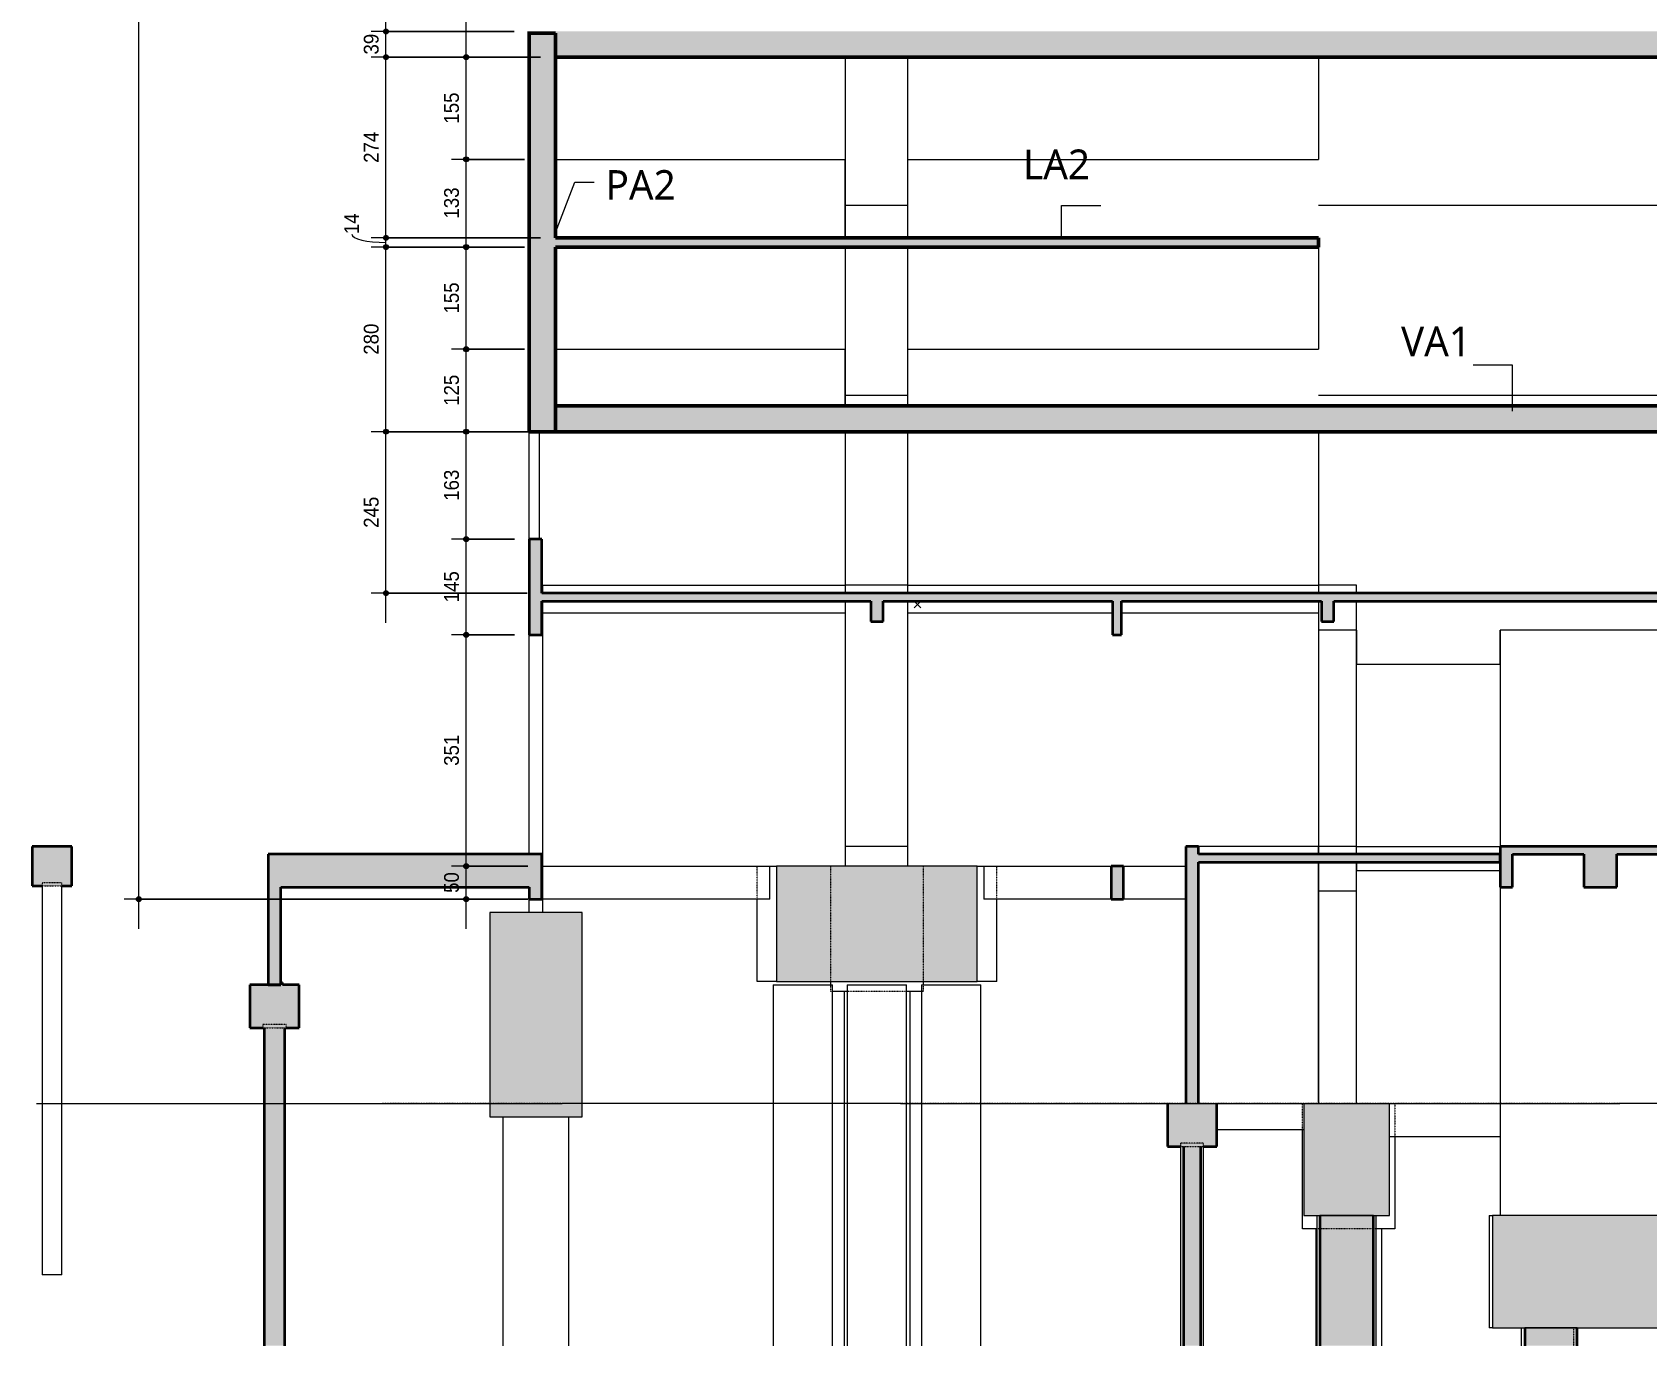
# Model space of a CAD drawing. Header units: centimetres. Extents: x -2102 to 22188, y -1637 to 88376.
# Drawn here: x -2102 to 347, y 78753 to 80745 of the extents above; entities that cross this region are included whole.
import ezdxf

# ---------------------------------------------------------------- set-up
doc = ezdxf.new("R2010")
doc.units = ezdxf.units.CM
doc.linetypes.add('Aligning Line', pattern=[0.635, 0.3175, -0.3175])
doc.linetypes.add('Traço', pattern=[0.635, 0.3175, -0.3175])
for name, color, linetype, lineweight in [('976-EST-PR-0001-LOC-R00_0_A-DET', 7, 'Continuous', 9), ('976-EST-PR-0001-LOC-R00_0_A-FLO', 7, 'Continuous', 9), ('976-EST-PR-0001-LOC-R00_0_S-BEA', 7, 'Continuous', 9), ('976-EST-PR-0001-LOC-R00_0_S-COL', 7, 'Continuous', 9), ('A-ANNO-DIMS', 7, 'Continuous', 9), ('A-ANNO-DIMS-150', 7, 'Continuous', 9), ('A-FLOR', 7, 'Continuous', 18), ('A-FLOR-IDEN', 7, 'Continuous', 9), ('A-GENM', 7, 'Continuous', 18), ('S-BEAM', 7, 'Continuous', 18), ('S-BEAM-IDEN', 7, 'Continuous', 9), ('S-COLS', 7, 'Continuous', 18), ('S-COLS-IDEN', 7, 'Continuous', 9), ('S-FNDN', 7, 'Continuous', 18), ('S-FNDN-HDLN', 7, 'Traço', 9)]:
    doc.layers.add(name, color=color, linetype=linetype, lineweight=lineweight)
for name, color, linetype, lineweight, true_color in [('A-DETL', 7, 'Continuous', 9, 0x00a600), ('APF-TUBULÃO', 3, 'Continuous', 9, 0x00ff00), ('FUNDACAO1_DXF', 7, 'Continuous', 9, 0x767676)]:
    doc.layers.add(name, color=color, linetype=linetype, lineweight=lineweight, true_color=true_color)
doc.styles.add('Arial', font='arial.ttf', dxfattribs={"width": 0.9, "height": 22.5})
doc.styles.add('Gadugi', font='gadugi.ttf', dxfattribs={"height": 45})
doc.dimstyles.new('PED_1_5mm_ESQ', dxfattribs={"dimscale": 30.48, "dimtxt": 22.955836, "dimasz": 0.984252, "dimexe": 0.738189, "dimexo": 0.738189, "dimgap": 0.147638, "dimtad": 1, "dimdec": 1, "dimrnd": 0.5, "dimdsep": 46, "dimtxsty": 'Arial', "dimblk1": 'DOTSMALL', "dimblk2": 'DOTSMALL', "dimsah": 1, "dimcen": 0.09, "dimdle": 1.476378, "dimazin": 0, "dimtfac": 1, "dimtdec": 4, "dimtix": 1, "dimtmove": 0, "dimatfit": 3, "dimfxl": 1, "dimtvp": 1, "dimtolj": 1, "dimtzin": 0, "dimarcsym": 2})
doc.dimstyles.new('PED_1_5mm_ESQ_1', dxfattribs={"dimscale": 30.48, "dimtxt": 22.955836, "dimasz": 0.984252, "dimexe": 0.738189, "dimexo": 0.738189, "dimgap": 0.147638, "dimtad": 1, "dimdec": 1, "dimrnd": 0.5, "dimdsep": 46, "dimtxsty": 'Arial', "dimblk1": 'DOTSMALL', "dimblk2": 'DOTSMALL', "dimsah": 1, "dimcen": 0.09, "dimdle": 1.476378, "dimazin": 0, "dimtfac": 1, "dimtdec": 4, "dimtix": 1, "dimtmove": 1, "dimatfit": 3, "dimfxl": 1, "dimtvp": 1, "dimtolj": 1, "dimtzin": 0, "dimarcsym": 2})

# ---------------------------------------------------------------- blocks, each defined once
blk = doc.blocks.new('FUNDACAO1_DXF_90X120-3051402-CT K 001 - CORTE A1-A1')
at = {"layer": 'APF-TUBULÃO'}
blk.add_line((-127.6, 79120), (-124.4, 79120), dxfattribs=at)
blk = doc.blocks.new('FUNDACAO1_DXF_90X120-3051403-CT K 001 - CORTE A1-A1')
at = {"layer": 'APF-TUBULÃO'}
blk.add_line((-735.2, 79120), (-732, 79120), dxfattribs=at)
blk = doc.blocks.new('FUNDACAO1_DXF-3051214-CT K 001 - CORTE A1-A1')
at = {"layer": '976-EST-PR-0001-LOC-R00_0_A-DET', "color": 5, "true_color": 0x0000ff, "flags": 128}
blk.add_lwpolyline([(-2095.6, 79120), (-2087.4, 79120), (-1568.2, 79120), (-1348.2, 79120)], dxfattribs=at)
at = {"layer": '976-EST-PR-0001-LOC-R00_0_A-FLO', "color": 251, "true_color": 0x656565}
for p, q in [((-785.2, 79120), (-1298.1, 79120)), ((-732, 79120), (-352.2, 79120)), ((450.5, 79120), (306.3, 79120))]:
    blk.add_line(p, q, dxfattribs=at)
at = {"layer": '976-EST-PR-0001-LOC-R00_0_S-BEA', "color": 251, "true_color": 0x656565}
blk.add_line((-124.4, 79120), (256.3, 79120), dxfattribs=at)
at = {"layer": '976-EST-PR-0001-LOC-R00_0_S-BEA', "color": 251, "true_color": 0x656565, "flags": 128}
blk.add_lwpolyline([(-333.3, 79120), (-333.2, 79120), (-177.6, 79120)], dxfattribs=at)
at = {"layer": '976-EST-PR-0001-LOC-R00_0_S-COL', "color": 4, "true_color": 0x00ffff}
for p, q in [((-785.2, 79120), (-735.2, 79120)), ((-352.2, 79120), (-333.3, 79120)), ((-177.6, 79120), (-127.6, 79120)), ((256.3, 79120), (306.3, 79120))]:
    blk.add_line(p, q, dxfattribs=at)
at = {"layer": '976-EST-PR-0001-LOC-R00_0_S-COL', "color": 4, "true_color": 0x00ffff, "flags": 128}
for points in [[(-1348.2, 79120), (-1348.1, 79120), (-1339.1, 79120)], [(-1307.2, 79120), (-1298.1, 79120), (-1298.2, 79120)]]:
    blk.add_lwpolyline(points, dxfattribs=at)
at = {"layer": 'APF-TUBULÃO'}
blk.add_line((-1339.1, 79120), (-1307.2, 79120), dxfattribs=at)
for name in ['FUNDACAO1_DXF_90X120-3051403-CT K 001 - CORTE A1-A1', 'FUNDACAO1_DXF_90X120-3051402-CT K 001 - CORTE A1-A1']:
    blk.add_blockref(name, (0, 0))
blk = doc.blocks.new('PED_BLRET-1EST_R01_2019 - 75x75x65-V1-CT K 001 - CORTE A1-A1')
at = {"layer": 'S-FNDN-HDLN'}
for p, q in [((-325.3, 79060), (-360.3, 79060)), ((-360.3, 79060), (-360.3, 79055)), ((-360.3, 79055), (-325.3, 79055)), ((-325.3, 79055), (-325.3, 79060))]:
    blk.add_line(p, q, dxfattribs=at)
blk = doc.blocks.new('PED_BLRET-1EST_R01_2019_muro_ - 60x60x60-3561947-CT K 001 - CORTE A1-A1')
at = {"layer": 'S-FNDN-HDLN'}
for p, q in [((-2057.1, 79455), (-2087.1, 79455)), ((-2087.1, 79455), (-2087.1, 79450)), ((-2087.1, 79450), (-2057.1, 79450)), ((-2057.1, 79450), (-2057.1, 79455))]:
    blk.add_line(p, q, dxfattribs=at)
blk = doc.blocks.new('PED_FURO_RETANGULAR_R04_2020 - 10x10x22 2-3600673-CT K 001 - CORTE A1-A1')
at = {"layer": 'A-GENM'}
for p, q in [((-764.2, 79872), (-754.2, 79882)), ((-754.2, 79872), (-764.2, 79882))]:
    blk.add_line(p, q, dxfattribs=at)
blk = doc.blocks.new('DIMBLOCK1-CT K 001 - CORTE A1-A1')
at = {"layer": 'A-ANNO-DIMS-150'}
h = blk.add_hatch(color=256, dxfattribs=at)
edge = h.paths.add_edge_path(flags=0)
edge.add_arc((-1940.4, 87709), 3.75, 0, 360)
h = blk.add_hatch(color=256, dxfattribs=at)
edge = h.paths.add_edge_path(flags=0)
edge.add_arc((-1940.4, 79430), 3.75, 0, 360)
for p, q in [((-1370.7, 87709), (-1962.9, 87709)), ((-1940.4, 79385), (-1940.4, 87709)), ((-1940.4, 87709), (-1370.7, 87709)), ((-1350.6, 79430), (-1962.9, 79430)), ((-1940.4, 79430), (-1350.6, 79430))]:
    blk.add_line(p, q, dxfattribs=at)
for centre in [(-1940.4, 87709), (-1940.4, 79430)]:
    blk.add_circle(centre, 3.75, dxfattribs=at)
at = {"layer": 'A-ANNO-DIMS-150', "color": 0, "insert": (-1974.1, 83538.4), "char_height": 22.5, "width": 74.589, "attachment_point": 1, "rotation": 90, "line_spacing_factor": 0.941778, "style": 'Arial'}
blk.add_mtext('8279', dxfattribs=at)
blk = doc.blocks.new('_DotSmall')
at = {"color": 0, "linetype": 'ByBlock', "const_width": 0.5}
blk.add_lwpolyline([(-0.0625, 0, 1), (0.0625, 0, 1)], format="xyb", close=True, dxfattribs=at)
blk = doc.blocks.new('DIMBLOCK3-CT K 001 - CORTE A1-A1')
at = {"layer": 'A-ANNO-DIMS-150'}
h = blk.add_hatch(color=256, dxfattribs=at)
edge = h.paths.add_edge_path(flags=0)
edge.add_arc((-1443.8, 79480), 3.75, 0, 360)
h = blk.add_hatch(color=256, dxfattribs=at)
edge = h.paths.add_edge_path(flags=0)
edge.add_arc((-1443.8, 79430), 3.75, 0, 360)
for p, q in [((-1350.6, 79480), (-1466.3, 79480)), ((-1443.8, 79385), (-1443.8, 79480)), ((-1443.8, 79480), (-1350.6, 79480)), ((-1350.6, 79430), (-1466.3, 79430)), ((-1443.8, 79430), (-1350.6, 79430))]:
    blk.add_line(p, q, dxfattribs=at)
for centre in [(-1443.8, 79480), (-1443.8, 79430)]:
    blk.add_circle(centre, 3.75, dxfattribs=at)
at = {"layer": 'A-ANNO-DIMS-150', "color": 0, "insert": (-1477.5, 79439.5), "char_height": 22.5, "width": 37.294, "attachment_point": 1, "rotation": 90, "line_spacing_factor": 0.941778, "style": 'Arial'}
blk.add_mtext('50', dxfattribs=at)
blk = doc.blocks.new('DIMBLOCK4-CT K 001 - CORTE A1-A1')
at = {"layer": 'A-ANNO-DIMS-150'}
h = blk.add_hatch(color=256, dxfattribs=at)
edge = h.paths.add_edge_path(flags=0)
edge.add_arc((-1443.8, 79831), 3.75, 0, 360)
h = blk.add_hatch(color=256, dxfattribs=at)
edge = h.paths.add_edge_path(flags=0)
edge.add_arc((-1443.8, 79480), 3.75, 0, 360)
for p, q in [((-1370.6, 79831), (-1466.3, 79831)), ((-1443.8, 79480), (-1443.8, 79831)), ((-1443.8, 79831), (-1370.6, 79831)), ((-1350.6, 79480), (-1466.3, 79480)), ((-1443.8, 79480), (-1350.6, 79480))]:
    blk.add_line(p, q, dxfattribs=at)
for centre in [(-1443.8, 79831), (-1443.8, 79480)]:
    blk.add_circle(centre, 3.75, dxfattribs=at)
at = {"layer": 'A-ANNO-DIMS-150', "color": 0, "insert": (-1477.5, 79632.2), "char_height": 22.5, "width": 55.942, "attachment_point": 1, "rotation": 90, "line_spacing_factor": 0.941778, "style": 'Arial'}
blk.add_mtext('351', dxfattribs=at)
blk = doc.blocks.new('DIMBLOCK5-CT K 001 - CORTE A1-A1')
at = {"layer": 'A-ANNO-DIMS-150'}
h = blk.add_hatch(color=256, dxfattribs=at)
edge = h.paths.add_edge_path(flags=0)
edge.add_arc((-1443.8, 79976), 3.75, 0, 360)
h = blk.add_hatch(color=256, dxfattribs=at)
edge = h.paths.add_edge_path(flags=0)
edge.add_arc((-1443.8, 79831), 3.75, 0, 360)
for p, q in [((-1370.6, 79976), (-1466.3, 79976)), ((-1443.8, 79831), (-1443.8, 79976)), ((-1443.8, 79976), (-1370.6, 79976)), ((-1370.6, 79831), (-1466.3, 79831)), ((-1443.8, 79831), (-1370.6, 79831))]:
    blk.add_line(p, q, dxfattribs=at)
for centre in [(-1443.8, 79976), (-1443.8, 79831)]:
    blk.add_circle(centre, 3.75, dxfattribs=at)
at = {"layer": 'A-ANNO-DIMS-150', "color": 0, "insert": (-1477.5, 79880.2), "char_height": 22.5, "width": 55.942, "attachment_point": 1, "rotation": 90, "line_spacing_factor": 0.941778, "style": 'Arial'}
blk.add_mtext('145', dxfattribs=at)
blk = doc.blocks.new('DIMBLOCK6-CT K 001 - CORTE A1-A1')
at = {"layer": 'A-ANNO-DIMS-150'}
h = blk.add_hatch(color=256, dxfattribs=at)
edge = h.paths.add_edge_path(flags=0)
edge.add_arc((-1443.8, 80139), 3.75, 0, 360)
h = blk.add_hatch(color=256, dxfattribs=at)
edge = h.paths.add_edge_path(flags=0)
edge.add_arc((-1443.8, 79976), 3.75, 0, 360)
for p, q in [((-1370.7, 80139), (-1466.3, 80139)), ((-1443.8, 79976), (-1443.8, 80139)), ((-1443.8, 80139), (-1370.7, 80139)), ((-1370.6, 79976), (-1466.3, 79976)), ((-1443.8, 79976), (-1370.6, 79976))]:
    blk.add_line(p, q, dxfattribs=at)
for centre in [(-1443.8, 80139), (-1443.8, 79976)]:
    blk.add_circle(centre, 3.75, dxfattribs=at)
at = {"layer": 'A-ANNO-DIMS-150', "color": 0, "insert": (-1477.5, 80034.2), "char_height": 22.5, "width": 55.942, "attachment_point": 1, "rotation": 90, "line_spacing_factor": 0.941778, "style": 'Arial'}
blk.add_mtext('163', dxfattribs=at)
blk = doc.blocks.new('DIMBLOCK7-CT K 001 - CORTE A1-A1')
at = {"layer": 'A-ANNO-DIMS-150'}
h = blk.add_hatch(color=256, dxfattribs=at)
edge = h.paths.add_edge_path(flags=0)
edge.add_arc((-1443.8, 80264), 3.75, 0, 360)
h = blk.add_hatch(color=256, dxfattribs=at)
edge = h.paths.add_edge_path(flags=0)
edge.add_arc((-1443.8, 80139), 3.75, 0, 360)
for p, q in [((-1355.6, 80264), (-1466.3, 80264)), ((-1443.8, 80139), (-1443.8, 80264)), ((-1443.8, 80264), (-1355.6, 80264)), ((-1370.7, 80139), (-1466.3, 80139)), ((-1443.8, 80139), (-1370.7, 80139))]:
    blk.add_line(p, q, dxfattribs=at)
for centre in [(-1443.8, 80264), (-1443.8, 80139)]:
    blk.add_circle(centre, 3.75, dxfattribs=at)
at = {"layer": 'A-ANNO-DIMS-150', "color": 0, "insert": (-1477.5, 80178.2), "char_height": 22.5, "width": 55.942, "attachment_point": 1, "rotation": 90, "line_spacing_factor": 0.941778, "style": 'Arial'}
blk.add_mtext('125', dxfattribs=at)
blk = doc.blocks.new('DIMBLOCK8-CT K 001 - CORTE A1-A1')
at = {"layer": 'A-ANNO-DIMS-150'}
h = blk.add_hatch(color=256, dxfattribs=at)
edge = h.paths.add_edge_path(flags=0)
edge.add_arc((-1443.8, 80419), 3.75, 0, 360)
h = blk.add_hatch(color=256, dxfattribs=at)
edge = h.paths.add_edge_path(flags=0)
edge.add_arc((-1443.8, 80264), 3.75, 0, 360)
for p, q in [((-1355.6, 80419), (-1466.3, 80419)), ((-1443.8, 80264), (-1443.8, 80419)), ((-1443.8, 80419), (-1355.6, 80419)), ((-1355.6, 80264), (-1466.3, 80264)), ((-1443.8, 80264), (-1355.6, 80264))]:
    blk.add_line(p, q, dxfattribs=at)
for centre in [(-1443.8, 80419), (-1443.8, 80264)]:
    blk.add_circle(centre, 3.75, dxfattribs=at)
at = {"layer": 'A-ANNO-DIMS-150', "color": 0, "insert": (-1477.5, 80318.2), "char_height": 22.5, "width": 55.942, "attachment_point": 1, "rotation": 90, "line_spacing_factor": 0.941778, "style": 'Arial'}
blk.add_mtext('155', dxfattribs=at)
blk = doc.blocks.new('DIMBLOCK9-CT K 001 - CORTE A1-A1')
at = {"layer": 'A-ANNO-DIMS-150'}
h = blk.add_hatch(color=256, dxfattribs=at)
edge = h.paths.add_edge_path(flags=0)
edge.add_arc((-1443.8, 80552), 3.75, 0, 360)
h = blk.add_hatch(color=256, dxfattribs=at)
edge = h.paths.add_edge_path(flags=0)
edge.add_arc((-1443.8, 80419), 3.75, 0, 360)
for p, q in [((-1355.6, 80552), (-1466.3, 80552)), ((-1443.8, 80419), (-1443.8, 80552)), ((-1443.8, 80552), (-1355.6, 80552)), ((-1355.6, 80419), (-1466.3, 80419)), ((-1443.8, 80419), (-1355.6, 80419))]:
    blk.add_line(p, q, dxfattribs=at)
for centre in [(-1443.8, 80552), (-1443.8, 80419)]:
    blk.add_circle(centre, 3.75, dxfattribs=at)
at = {"layer": 'A-ANNO-DIMS-150', "color": 0, "insert": (-1477.5, 80462.2), "char_height": 22.5, "width": 55.942, "attachment_point": 1, "rotation": 90, "line_spacing_factor": 0.941778, "style": 'Arial'}
blk.add_mtext('133', dxfattribs=at)
blk = doc.blocks.new('DIMBLOCK10-CT K 001 - CORTE A1-A1')
at = {"layer": 'A-ANNO-DIMS-150'}
h = blk.add_hatch(color=256, dxfattribs=at)
edge = h.paths.add_edge_path(flags=0)
edge.add_arc((-1443.8, 80707), 3.75, 0, 360)
h = blk.add_hatch(color=256, dxfattribs=at)
edge = h.paths.add_edge_path(flags=0)
edge.add_arc((-1443.8, 80552), 3.75, 0, 360)
for p, q in [((-1355.6, 80707), (-1466.3, 80707)), ((-1443.8, 80552), (-1443.8, 80707)), ((-1443.8, 80707), (-1355.6, 80707)), ((-1355.6, 80552), (-1466.3, 80552)), ((-1443.8, 80552), (-1355.6, 80552))]:
    blk.add_line(p, q, dxfattribs=at)
for centre in [(-1443.8, 80707), (-1443.8, 80552)]:
    blk.add_circle(centre, 3.75, dxfattribs=at)
at = {"layer": 'A-ANNO-DIMS-150', "color": 0, "insert": (-1477.5, 80606.2), "char_height": 22.5, "width": 55.942, "attachment_point": 1, "rotation": 90, "line_spacing_factor": 0.941778, "style": 'Arial'}
blk.add_mtext('155', dxfattribs=at)
blk = doc.blocks.new('DIMBLOCK11-CT K 001 - CORTE A1-A1')
at = {"layer": 'A-ANNO-DIMS-150'}
h = blk.add_hatch(color=256, dxfattribs=at)
edge = h.paths.add_edge_path(flags=0)
edge.add_arc((-1443.8, 80858), 3.75, 0, 360)
h = blk.add_hatch(color=256, dxfattribs=at)
edge = h.paths.add_edge_path(flags=0)
edge.add_arc((-1443.8, 80707), 3.75, 0, 360)
for p, q in [((-1355.6, 80858), (-1466.3, 80858)), ((-1443.8, 80707), (-1443.8, 80858)), ((-1443.8, 80858), (-1355.6, 80858)), ((-1355.6, 80707), (-1466.3, 80707)), ((-1443.8, 80707), (-1355.6, 80707))]:
    blk.add_line(p, q, dxfattribs=at)
for centre in [(-1443.8, 80858), (-1443.8, 80707)]:
    blk.add_circle(centre, 3.75, dxfattribs=at)
at = {"layer": 'A-ANNO-DIMS-150', "color": 0, "insert": (-1477.5, 80759.2), "char_height": 22.5, "width": 55.942, "attachment_point": 1, "rotation": 90, "line_spacing_factor": 0.941778, "style": 'Arial'}
blk.add_mtext('151', dxfattribs=at)
blk = doc.blocks.new('DIMBLOCK60-CT K 001 - CORTE A1-A1')
at = {"layer": 'A-ANNO-DIMS-150'}
h = blk.add_hatch(color=256, dxfattribs=at)
edge = h.paths.add_edge_path(flags=0)
edge.add_arc((-1565.6, 80139), 3.75, 0, 360)
h = blk.add_hatch(color=256, dxfattribs=at)
edge = h.paths.add_edge_path(flags=0)
edge.add_arc((-1565.6, 79894), 3.75, 0, 360)
for p, q in [((-1331.2, 80139), (-1588.1, 80139)), ((-1565.6, 79849), (-1565.6, 80139)), ((-1565.6, 80139), (-1331.2, 80139)), ((-1351.6, 79894), (-1588.1, 79894)), ((-1565.6, 79894), (-1351.6, 79894))]:
    blk.add_line(p, q, dxfattribs=at)
for centre in [(-1565.6, 80139), (-1565.6, 79894)]:
    blk.add_circle(centre, 3.75, dxfattribs=at)
at = {"layer": 'A-ANNO-DIMS-150', "color": 0, "insert": (-1599.3, 79993.2), "char_height": 22.5, "width": 55.942, "attachment_point": 1, "rotation": 90, "line_spacing_factor": 0.941778, "style": 'Arial'}
blk.add_mtext('245', dxfattribs=at)
blk = doc.blocks.new('DIMBLOCK61-CT K 001 - CORTE A1-A1')
at = {"layer": 'A-ANNO-DIMS-150'}
h = blk.add_hatch(color=256, dxfattribs=at)
edge = h.paths.add_edge_path(flags=0)
edge.add_arc((-1565.6, 80419), 3.75, 0, 360)
h = blk.add_hatch(color=256, dxfattribs=at)
edge = h.paths.add_edge_path(flags=0)
edge.add_arc((-1565.6, 80139), 3.75, 0, 360)
for p, q in [((-1355.6, 80419), (-1588.1, 80419)), ((-1565.6, 80139), (-1565.6, 80419)), ((-1565.6, 80419), (-1355.6, 80419)), ((-1331.2, 80139), (-1588.1, 80139)), ((-1565.6, 80139), (-1331.2, 80139))]:
    blk.add_line(p, q, dxfattribs=at)
for centre in [(-1565.6, 80419), (-1565.6, 80139)]:
    blk.add_circle(centre, 3.75, dxfattribs=at)
at = {"layer": 'A-ANNO-DIMS-150', "color": 0, "insert": (-1599.3, 80255.7), "char_height": 22.5, "width": 55.942, "attachment_point": 1, "rotation": 90, "line_spacing_factor": 0.941778, "style": 'Arial'}
blk.add_mtext('280', dxfattribs=at)
blk = doc.blocks.new('DIMBLOCK62-CT K 001 - CORTE A1-A1')
at = {"layer": 'A-ANNO-DIMS-150'}
h = blk.add_hatch(color=256, dxfattribs=at)
edge = h.paths.add_edge_path(flags=0)
edge.add_arc((-1565.6, 80433), 3.75, 0, 360)
h = blk.add_hatch(color=256, dxfattribs=at)
edge = h.paths.add_edge_path(flags=0)
edge.add_arc((-1565.6, 80419), 3.75, 0, 360)
for p, q in [((-1331.2, 80433), (-1588.1, 80433)), ((-1565.6, 80419), (-1565.6, 80433)), ((-1565.6, 80433), (-1331.2, 80433)), ((-1355.6, 80419), (-1588.1, 80419)), ((-1565.6, 80419), (-1355.6, 80419))]:
    blk.add_line(p, q, dxfattribs=at)
for centre in [(-1565.6, 80433), (-1565.6, 80419)]:
    blk.add_circle(centre, 3.75, dxfattribs=at)
blk.add_ellipse((-1565.6, 80438.6), major_axis=(51.9, 0), ratio=0.243567, start_param=3.141593, end_param=4.712389, dxfattribs=at)
at = {"layer": 'A-ANNO-DIMS-150', "color": 0, "insert": (-1629, 80438.6), "char_height": 22.5, "width": 37.294, "attachment_point": 1, "rotation": 90, "line_spacing_factor": 0.941778, "style": 'Arial'}
blk.add_mtext('14', dxfattribs=at)
blk = doc.blocks.new('DIMBLOCK63-CT K 001 - CORTE A1-A1')
at = {"layer": 'A-ANNO-DIMS-150'}
h = blk.add_hatch(color=256, dxfattribs=at)
edge = h.paths.add_edge_path(flags=0)
edge.add_arc((-1565.6, 80707), 3.75, 0, 360)
h = blk.add_hatch(color=256, dxfattribs=at)
edge = h.paths.add_edge_path(flags=0)
edge.add_arc((-1565.6, 80433), 3.75, 0, 360)
for p, q in [((-1331.2, 80707), (-1588.1, 80707)), ((-1565.6, 80433), (-1565.6, 80707)), ((-1565.6, 80707), (-1331.2, 80707)), ((-1331.2, 80433), (-1588.1, 80433)), ((-1565.6, 80433), (-1331.2, 80433))]:
    blk.add_line(p, q, dxfattribs=at)
for centre in [(-1565.6, 80707), (-1565.6, 80433)]:
    blk.add_circle(centre, 3.75, dxfattribs=at)
at = {"layer": 'A-ANNO-DIMS-150', "color": 0, "insert": (-1599.3, 80546.7), "char_height": 22.5, "width": 55.942, "attachment_point": 1, "rotation": 90, "line_spacing_factor": 0.941778, "style": 'Arial'}
blk.add_mtext('274', dxfattribs=at)
blk = doc.blocks.new('DIMBLOCK64-CT K 001 - CORTE A1-A1')
at = {"layer": 'A-ANNO-DIMS-150'}
h = blk.add_hatch(color=256, dxfattribs=at)
edge = h.paths.add_edge_path(flags=0)
edge.add_arc((-1565.6, 80746), 3.75, 0, 360)
h = blk.add_hatch(color=256, dxfattribs=at)
edge = h.paths.add_edge_path(flags=0)
edge.add_arc((-1565.6, 80707), 3.75, 0, 360)
for p, q in [((-1370.9, 80746), (-1588.1, 80746)), ((-1565.6, 80707), (-1565.6, 80746)), ((-1565.6, 80746), (-1370.9, 80746)), ((-1331.2, 80707), (-1588.1, 80707)), ((-1565.6, 80707), (-1331.2, 80707))]:
    blk.add_line(p, q, dxfattribs=at)
for centre in [(-1565.6, 80746), (-1565.6, 80707)]:
    blk.add_circle(centre, 3.75, dxfattribs=at)
at = {"layer": 'A-ANNO-DIMS-150', "color": 0, "insert": (-1599.3, 80711), "char_height": 22.5, "width": 37.294, "attachment_point": 1, "rotation": 90, "line_spacing_factor": 0.941778, "style": 'Arial'}
blk.add_mtext('39', dxfattribs=at)
blk = doc.blocks.new('DIMBLOCK65-CT K 001 - CORTE A1-A1')
at = {"layer": 'A-ANNO-DIMS-150'}
h = blk.add_hatch(color=256, dxfattribs=at)
edge = h.paths.add_edge_path(flags=0)
edge.add_arc((-1565.6, 81013), 3.75, 0, 360)
h = blk.add_hatch(color=256, dxfattribs=at)
edge = h.paths.add_edge_path(flags=0)
edge.add_arc((-1565.6, 80746), 3.75, 0, 360)
for p, q in [((-1370.7, 81013), (-1588.1, 81013)), ((-1565.6, 80746), (-1565.6, 81013)), ((-1565.6, 81013), (-1370.7, 81013)), ((-1370.9, 80746), (-1588.1, 80746)), ((-1565.6, 80746), (-1370.9, 80746))]:
    blk.add_line(p, q, dxfattribs=at)
for centre in [(-1565.6, 81013), (-1565.6, 80746)]:
    blk.add_circle(centre, 3.75, dxfattribs=at)
at = {"layer": 'A-ANNO-DIMS-150', "color": 0, "insert": (-1599.3, 80856.2), "char_height": 22.5, "width": 55.942, "attachment_point": 1, "rotation": 90, "line_spacing_factor": 0.941778, "style": 'Arial'}
blk.add_mtext('267', dxfattribs=at)

msp = doc.modelspace()

# ---------------------------------------------------------------- hatches: boundary and pattern name
at = {"layer": 'A-FLOR', "true_color": 0xa6a6a6}
for points in [[(-1306.87, 80419), (-150.88, 80419), (-150.88, 80433), (-1308.65, 80433), (-1308.65, 80419)], [(-1329.15, 79882), (-830.15, 79882), (-830.15, 79894), (-1329.15, 79894)], [(-811.15, 79882), (-463.65, 79882), (-463.65, 79894), (-811.15, 79894), (-811.15, 79892.15)], [(-150.88, 79882), (-146.64, 79882), (-146.64, 79894), (-449.65, 79894), (-449.65, 79882), (-150.88, 79882)], [(-127.64, 79882), (1739.87, 79882), (1739.87, 79894), (-127.64, 79894)], [(-333.27, 79486), (124.36, 79486), (124.36, 79498), (-333.27, 79498)], [(251.36, 79498), (251.36, 79510), (143.36, 79510), (143.36, 79498), (148.57, 79498)], [(301.36, 79498), (559.1, 79498), (559.1, 79510), (301.36, 79510)]]:
    msp.add_hatch(color=253, dxfattribs=at).paths.add_polyline_path(points, flags=0)
at = {"layer": 'S-BEAM', "true_color": 0xa6a6a6}
for points in [[(1126.91, 80707), (1360.86, 80707), (1360.86, 80743.5), (1399.61, 80743.5), (1399.61, 80746), (-1348.38, 80746), (-1348.38, 80707), (-1348.15, 80707), (-1348.15, 80743.5), (-1308.65, 80743.5), (-1308.65, 80707), (558.19, 80707)], [(1126.91, 80139), (1360.86, 80139), (1360.86, 80178), (-1308.65, 80178), (-1308.65, 80139), (558.19, 80139)], [(-1348.15, 79831), (-1329.15, 79831), (-1329.15, 79976), (-1348.15, 79976), (-1348.15, 79906)], [(-830.15, 79851), (-811.15, 79851), (-811.15, 79894), (-830.15, 79894), (-830.15, 79882)], [(-463.65, 79831), (-449.65, 79831), (-449.65, 79894), (-463.65, 79894), (-463.65, 79864)], [(-127.64, 79851), (-127.64, 79894), (-146.64, 79894), (-146.64, 79851)], [(-1716.66, 79448), (-1348.15, 79448), (-1348.15, 79498), (-1725.09, 79498), (-1725.09, 79448)], [(-1329.15, 79430), (-1329.15, 79498), (-1348.15, 79498), (-1348.15, 79430)], [(124.36, 79448), (143.36, 79448), (143.36, 79510), (124.36, 79510), (124.36, 79486)], [(301.36, 79448), (301.36, 79510), (251.36, 79510), (251.36, 79448)], [(-465.64, 79430), (-446.64, 79430), (-446.64, 79480), (-465.64, 79480)], [(-1722.47, 79300), (-1722.47, 79303.52), (-1725.09, 79302.68), (-1725.09, 79300)]]:
    msp.add_hatch(color=253, dxfattribs=at).paths.add_polyline_path(points, flags=0)
at = {"layer": 'S-COLS', "true_color": 0xa6a6a6}
for points in [[(-1348.15, 80139), (-1308.65, 80139), (-1308.65, 80743.5), (-1348.15, 80743.5), (-1348.15, 80264)], [(-1744.09, 79300), (-1725.09, 79300), (-1725.09, 79498), (-1744.09, 79498), (-1744.09, 79360.43)], [(-352.27, 79120), (-333.27, 79120), (-333.27, 79510), (-352.27, 79510), (-352.27, 79360.43)]]:
    msp.add_hatch(color=253, dxfattribs=at).paths.add_polyline_path(points, flags=0)
at = {"layer": 'S-FNDN', "true_color": 0xa6a6a6}
for points in [[(-2072.1, 79450), (-2042.13, 79450), (-2042.13, 79510), (-2102.13, 79510), (-2102.13, 79450)], [(-721.41, 79305), (-668.67, 79305), (-668.67, 79480), (-973.08, 79480), (-973.08, 79305), (-792.5, 79305)], [(-1268.15, 79100), (-1268.15, 79410), (-1408.15, 79410), (-1408.15, 79100), (-1290.12, 79100)], [(-1725.09, 79235), (-1697.15, 79235), (-1697.15, 79300), (-1772.15, 79300), (-1772.15, 79235), (-1744.09, 79235)], [(-1718.99, 78752.76), (-1718.99, 79235), (-1750.3, 79235), (-1750.3, 78752.76)], [(-380.27, 79055), (-305.27, 79055), (-305.27, 79120), (-380.27, 79120), (-380.27, 79056.6)], [(-67.8, 78950), (-43.51, 78950), (-43.51, 79120), (-173.51, 79120), (-173.51, 78950), (-81.61, 78950)], [(-329.74, 78752.76), (-329.74, 79055), (-355.8, 79055), (-355.8, 78752.76)], [(-117.15, 78752.76), (-67.8, 78752.76), (-67.8, 78950), (-149.22, 78950), (-149.22, 78752.76)], [(273.84, 78780), (490.14, 78780), (490.14, 78950), (113.14, 78950), (113.14, 78780), (241.22, 78780)], [(202.75, 78752.76), (241.22, 78752.76), (241.22, 78780), (162.06, 78780), (162.06, 78752.76)]]:
    msp.add_hatch(color=253, dxfattribs=at).paths.add_polyline_path(points, flags=0)

# ---------------------------------------------------------------- linework, layer by layer
at = {"layer": 'A-DETL', "color": 7}
for p, q in [((-540.65, 80433), (-540.65, 80482)), ((-540.65, 80482), (-481.01, 80482)), ((143.36, 80240), (83.36, 80240)), ((143.36, 80170), (143.36, 80240))]:
    msp.add_line(p, q, dxfattribs=at)
at = {"layer": 'A-DETL', "color": 7, "linetype": 'Aligning Line'}
msp.add_line((1868.86, 79120), (-1571.14, 79120), dxfattribs=at)
at = {"layer": 'A-FLOR', "color": 190, "lineweight": 50, "true_color": 0x8000ff}
for p, q in [((-150.88, 80433), (-1308.65, 80433)), ((-150.88, 80419), (-150.88, 80433)), ((-1308.65, 80419), (-150.88, 80419))]:
    msp.add_line(p, q, dxfattribs=at)
at = {"layer": 'A-FLOR', "lineweight": 35}
for p, q in [((-830.15, 79894), (-1329.15, 79894)), ((-463.65, 79894), (-811.15, 79894)), ((-146.64, 79894), (-449.65, 79894)), ((1739.87, 79894), (-127.64, 79894)), ((-1329.15, 79882), (-830.15, 79882)), ((-811.15, 79882), (-463.65, 79882)), ((-449.65, 79882), (-146.64, 79882)), ((-127.64, 79882), (1739.87, 79882)), ((124.36, 79498), (-333.27, 79498)), ((124.36, 79486), (124.36, 79498)), ((251.36, 79510), (143.36, 79510)), ((143.36, 79498), (251.36, 79498)), ((559.1, 79510), (301.36, 79510)), ((301.36, 79498), (559.1, 79498)), ((-333.27, 79486), (124.36, 79486))]:
    msp.add_line(p, q, dxfattribs=at)
at = {"layer": 'A-FLOR'}
for p, q in [((-1328.15, 79906), (-868.9, 79906)), ((-773.9, 79906), (-463.65, 79906)), ((-449.65, 79906), (-150.88, 79906)), ((-93.14, 79510), (124.36, 79510)), ((-93.14, 79498), (-93.14, 79510))]:
    msp.add_line(p, q, dxfattribs=at)
at = {"layer": 'S-BEAM', "color": 190, "lineweight": 50, "true_color": 0x8000ff}
for p, q in [((-1348.38, 80746), (-1348.38, 80707)), ((-1348.15, 80707), (-1348.15, 80743.5)), ((-1348.15, 80743.5), (-1308.65, 80743.5)), ((-1308.65, 80743.5), (-1308.65, 80707)), ((-1348.38, 80707), (-1348.15, 80707)), ((-1308.65, 80707), (1360.86, 80707)), ((1360.86, 80178), (-1308.65, 80178)), ((-1308.65, 80178), (-1308.65, 80139)), ((-1308.65, 80139), (1360.86, 80139))]:
    msp.add_line(p, q, dxfattribs=at)
at = {"layer": 'S-BEAM'}
for p, q in [((-1308.65, 80552), (-868.9, 80552)), ((-868.9, 80433), (-868.9, 80552)), ((-773.9, 80552), (-150.88, 80552)), ((-773.9, 80433), (-773.9, 80552)), ((-1308.65, 80264), (-868.9, 80264)), ((-868.9, 80178), (-868.9, 80264)), ((-773.9, 80264), (-150.88, 80264)), ((-773.9, 80178), (-773.9, 80264)), ((-463.65, 79906), (-449.65, 79906)), ((-1328.15, 79882), (-1328.15, 79864)), ((-868.9, 79864), (-1328.15, 79864)), ((-463.65, 79864), (-773.9, 79864)), ((-150.88, 79864), (-449.65, 79864)), ((-93.14, 79838), (-93.14, 79786)), ((124.36, 79786), (124.36, 79838)), ((124.36, 79786), (-93.14, 79786)), ((-150.88, 79510), (-333.27, 79510)), ((-150.88, 79498), (-150.88, 79510)), ((-1328.15, 79480), (-983.29, 79480)), ((-1328.15, 79480), (-1328.15, 79430)), ((-983.29, 79430), (-983.29, 79480)), ((-658.46, 79480), (-465.64, 79480)), ((-658.46, 79480), (-658.46, 79430)), ((-446.64, 79480), (-352.27, 79480)), ((-150.88, 79120), (-150.88, 79486)), ((-93.14, 79486), (-93.14, 79473)), ((124.36, 79473), (-93.14, 79473)), ((-983.29, 79430), (-1328.15, 79430)), ((-465.64, 79430), (-658.46, 79430)), ((-352.27, 79430), (-446.64, 79430)), ((124.36, 79120), (124.36, 79070)), ((-173.51, 79080), (-305.27, 79080)), ((-43.51, 79070), (124.36, 79070))]:
    msp.add_line(p, q, dxfattribs=at)
at = {"layer": 'S-BEAM', "lineweight": 35}
for p, q in [((-1329.15, 79976), (-1348.15, 79976)), ((-1348.15, 79976), (-1348.15, 79831)), ((-1329.15, 79894), (-1329.15, 79976)), ((-811.15, 79894), (-830.15, 79894)), ((-449.65, 79894), (-463.65, 79894)), ((-127.64, 79894), (-146.64, 79894)), ((-1329.15, 79831), (-1329.15, 79882)), ((-830.15, 79882), (-830.15, 79851)), ((-811.15, 79851), (-811.15, 79882)), ((-463.65, 79882), (-463.65, 79831)), ((-449.65, 79831), (-449.65, 79882)), ((-146.64, 79882), (-146.64, 79851)), ((-127.64, 79851), (-127.64, 79882)), ((-830.15, 79851), (-811.15, 79851)), ((-146.64, 79851), (-127.64, 79851)), ((-1348.15, 79831), (-1329.15, 79831)), ((-463.65, 79831), (-449.65, 79831)), ((-1744.09, 79498), (-1744.15, 79498)), ((-1744.15, 79498), (-1744.15, 79448)), ((-1348.15, 79498), (-1725.09, 79498)), ((-1329.15, 79498), (-1348.15, 79498)), ((-1329.15, 79430), (-1329.15, 79498)), ((143.36, 79510), (124.36, 79510)), ((124.36, 79510), (124.36, 79448)), ((143.36, 79448), (143.36, 79498)), ((301.36, 79510), (251.36, 79510)), ((251.36, 79498), (251.36, 79448)), ((301.36, 79448), (301.36, 79498)), ((-446.64, 79480), (-465.64, 79480)), ((-465.64, 79480), (-465.64, 79430)), ((-446.64, 79430), (-446.64, 79480)), ((-1744.15, 79448), (-1744.09, 79448)), ((-1725.09, 79448), (-1348.15, 79448)), ((-1348.15, 79448), (-1348.15, 79430)), ((124.36, 79448), (143.36, 79448)), ((251.36, 79448), (301.36, 79448)), ((-1348.15, 79430), (-1329.15, 79430)), ((-465.64, 79430), (-446.64, 79430)), ((-1722.47, 79303.52), (-1725.09, 79302.68)), ((-1725.09, 79302.68), (-1725.09, 79300)), ((-1722.47, 79300), (-1722.47, 79303.52))]:
    msp.add_line(p, q, dxfattribs=at)
at = {"layer": 'S-COLS', "color": 190, "lineweight": 50, "true_color": 0x8000ff}
for p, q in [((-1308.65, 80743.5), (-1348.15, 80743.5)), ((-1348.15, 80743.5), (-1348.15, 80139)), ((-1308.65, 80433), (-1308.65, 80743.5)), ((-1308.65, 80139), (-1308.65, 80419)), ((-1348.15, 80139), (-1308.65, 80139))]:
    msp.add_line(p, q, dxfattribs=at)
at = {"layer": 'S-COLS'}
for p, q in [((-868.9, 80707), (-868.9, 80482)), ((-773.9, 80482), (-773.9, 80707)), ((-150.88, 80707), (-150.88, 80552)), ((-868.9, 80482), (-868.9, 80433)), ((-773.9, 80482), (-868.9, 80482)), ((-773.9, 80482), (-868.9, 80482)), ((-773.9, 80433), (-773.9, 80482)), ((386.11, 80482), (-150.88, 80482)), ((386.11, 80482), (-150.88, 80482)), ((-868.9, 80419), (-868.9, 80194)), ((-773.9, 80194), (-773.9, 80419)), ((-150.88, 80419), (-150.88, 80264)), ((-868.9, 80194), (-868.9, 80178)), ((-773.9, 80194), (-868.9, 80194)), ((-773.9, 80194), (-868.9, 80194)), ((-773.9, 80178), (-773.9, 80194)), ((386.11, 80194), (-150.88, 80194)), ((386.11, 80194), (-150.88, 80194)), ((-1348.15, 79976), (-1348.15, 80139)), ((-1333.15, 80139), (-1333.15, 79976)), ((-868.9, 80139), (-868.9, 79906)), ((-773.9, 79906), (-773.9, 80139)), ((-150.88, 80139), (-150.88, 79894)), ((-1328.15, 79906), (-1329.15, 79906)), ((-1328.15, 79906), (-1328.15, 79894)), ((-868.9, 79906), (-868.9, 79894)), ((-773.9, 79906), (-868.9, 79906)), ((-773.9, 79894), (-773.9, 79906)), ((-150.88, 79906), (-150.88, 79894)), ((-93.14, 79906), (-150.88, 79906)), ((-93.14, 79894), (-93.14, 79906)), ((-1328.15, 79882), (-1328.15, 79410)), ((-868.9, 79882), (-868.9, 79480)), ((-773.9, 79480), (-773.9, 79882)), ((-150.88, 79882), (-150.88, 79838)), ((-150.88, 79864), (-150.88, 79498)), ((-93.14, 79498), (-93.14, 79882)), ((-93.14, 79838), (-150.88, 79838)), ((386.11, 79838), (124.36, 79838)), ((124.36, 79838), (124.36, 79510)), ((386.11, 79838), (124.36, 79838)), ((-1348.15, 79498), (-1348.15, 79831)), ((-868.9, 79510), (-868.9, 79480)), ((-773.9, 79510), (-868.9, 79510)), ((-773.9, 79480), (-773.9, 79510)), ((-150.88, 79510), (-150.88, 79498)), ((-93.14, 79510), (-150.88, 79510)), ((-93.14, 79498), (-93.14, 79510)), ((-150.88, 79486), (-150.88, 79120)), ((-150.88, 79486), (-150.88, 79442)), ((-93.14, 79120), (-93.14, 79486)), ((-93.14, 79442), (-93.14, 79486)), ((124.36, 79448), (124.36, 78950)), ((-1348.15, 79410), (-1348.15, 79430)), ((-93.14, 79442), (-150.88, 79442))]:
    msp.add_line(p, q, dxfattribs=at)
at = {"layer": 'S-COLS', "lineweight": 35}
for p, q in [((-1725.09, 79498), (-1744.09, 79498)), ((-333.27, 79510), (-352.27, 79510)), ((-352.27, 79510), (-352.27, 79120)), ((-333.27, 79498), (-333.27, 79510)), ((-333.27, 79120), (-333.27, 79486)), ((-1744.09, 79448), (-1744.09, 79300)), ((-1725.09, 79300), (-1725.09, 79448)), ((-1744.09, 79300), (-1725.09, 79300))]:
    msp.add_line(p, q, dxfattribs=at)
at = {"layer": 'S-COLS-IDEN'}
for p, q in [((-1308.65, 80441.25), (-1279.2, 80517.6)), ((-1279.2, 80517.6), (-1249.74, 80517.6))]:
    msp.add_line(p, q, dxfattribs=at)
at = {"layer": 'S-FNDN', "lineweight": 35}
for p, q in [((-2042.13, 79510), (-2102.13, 79510)), ((-2102.13, 79510), (-2102.13, 79450)), ((-2042.13, 79450), (-2042.13, 79510)), ((-2102.13, 79450), (-2087.14, 79450)), ((-2057.13, 79450), (-2042.13, 79450)), ((-1725.09, 79300), (-1772.15, 79300)), ((-1772.15, 79300), (-1772.15, 79235)), ((-1697.15, 79300), (-1722.47, 79300)), ((-1697.15, 79235), (-1697.15, 79300)), ((-1772.15, 79235), (-1752.15, 79235)), ((-1750.3, 79235), (-1750.3, 78752.76)), ((-1718.99, 78752.76), (-1718.99, 79235)), ((-1717.14, 79235), (-1697.15, 79235)), ((-380.27, 79120), (-380.27, 79055)), ((-305.27, 79055), (-305.27, 79120)), ((-380.27, 79055), (-360.27, 79055)), ((-355.8, 79055), (-355.8, 78752.76)), ((-329.74, 78752.76), (-329.74, 79055)), ((-325.26, 79055), (-305.27, 79055)), ((-149.22, 78950), (-149.22, 78752.76)), ((-67.8, 78752.76), (-67.8, 78950)), ((162.06, 78780), (162.06, 78752.76)), ((241.22, 78752.76), (241.22, 78780))]:
    msp.add_line(p, q, dxfattribs=at)
at = {"layer": 'S-FNDN', "lineweight": 9}
for p, q in [((-983.29, 79480), (-973.08, 79480)), ((-668.67, 79480), (-973.08, 79480)), ((-973.08, 79480), (-973.08, 79305)), ((-668.67, 79305), (-668.67, 79480)), ((-668.67, 79480), (-658.46, 79480)), ((-1002.65, 79305), (-1002.65, 79430)), ((-639.09, 79305), (-639.09, 79430)), ((-1268.15, 79410), (-1408.15, 79410)), ((-1408.15, 79410), (-1408.15, 79100)), ((-1268.15, 79100), (-1268.15, 79410)), ((-973.08, 79305), (-1002.65, 79305)), ((-973.08, 79305), (-668.67, 79305)), ((-890.65, 79300), (-890.65, 79305)), ((-750.65, 79305), (-750.65, 79300)), ((-639.09, 79305), (-668.67, 79305)), ((-865.87, 79290), (-888.38, 79290)), ((-753.37, 79290), (-775.88, 79290)), ((-173.51, 79120), (-173.51, 78950)), ((-43.51, 78950), (-43.51, 79120)), ((-1408.15, 79100), (-1268.15, 79100)), ((-175.14, 78930), (-175.14, 79080)), ((-35.14, 79070), (-35.14, 78930)), ((-173.51, 78950), (-149.22, 78950)), ((-149.22, 78950), (-67.8, 78950)), ((-67.8, 78950), (-43.51, 78950)), ((107.77, 78950), (113.14, 78950)), ((107.77, 78950), (107.77, 78780)), ((490.14, 78950), (113.14, 78950)), ((113.14, 78950), (113.14, 78780)), ((-153.5, 78930), (-175.14, 78930)), ((-35.14, 78930), (-63.52, 78930)), ((113.14, 78780), (107.77, 78780)), ((113.14, 78780), (162.06, 78780)), ((162.06, 78780), (241.22, 78780)), ((241.22, 78780), (362.06, 78780))]:
    msp.add_line(p, q, dxfattribs=at)
at = {"layer": 'S-FNDN'}
for p, q in [((-2087.13, 79450), (-2087.13, 78860)), ((-2057.13, 78860), (-2057.13, 79450)), ((-978.37, 79300), (-978.37, 78752.76)), ((-978.37, 79300), (-888.37, 79300)), ((-888.37, 78752.76), (-888.37, 79300)), ((-865.87, 79300), (-865.87, 78752.76)), ((-865.87, 79300), (-775.87, 79300)), ((-775.87, 78752.76), (-775.87, 79300)), ((-753.37, 79300), (-753.37, 78752.76)), ((-753.37, 79300), (-663.37, 79300)), ((-663.37, 78752.76), (-663.37, 79300)), ((-870.65, 79290), (-870.65, 78752.76)), ((-770.65, 78752.76), (-770.65, 79290)), ((-1388.15, 79100), (-1388.15, 78752.76)), ((-1288.15, 78752.76), (-1288.15, 79100)), ((-360.27, 79055), (-360.27, 78752.76)), ((-325.27, 78752.76), (-325.27, 79055)), ((-153.51, 78950), (-153.51, 78752.76)), ((-67.8, 78950), (-149.22, 78950)), ((-63.51, 78752.76), (-63.51, 78950)), ((-155.14, 78930), (-155.14, 78752.76)), ((-55.14, 78752.76), (-55.14, 78930)), ((-2057.13, 78860), (-2087.13, 78860)), ((156.27, 78780), (156.27, 78752.76)), ((161.64, 78780), (161.64, 78752.76)), ((241.22, 78780), (162.06, 78780)), ((241.64, 78752.76), (241.64, 78780))]:
    msp.add_line(p, q, dxfattribs=at)
at = {"layer": 'S-FNDN-HDLN'}
for p, q in [((-1002.65, 79430.01), (-1002.65, 79480)), ((-890.65, 79305.01), (-890.65, 79480)), ((-750.65, 79480), (-750.65, 79305.01)), ((-639.09, 79430.01), (-639.09, 79480)), ((-890.65, 79290), (-890.65, 79300)), ((-750.65, 79300), (-750.65, 79290)), ((-888.39, 79290), (-890.65, 79290)), ((-775.89, 79290), (-865.87, 79290)), ((-750.65, 79290), (-753.37, 79290)), ((-175.14, 79080.01), (-175.14, 79120)), ((-35.14, 79120), (-35.14, 79070.01)), ((-63.53, 78930), (-153.49, 78930)), ((236.27, 78752.76), (236.27, 78780))]:
    msp.add_line(p, q, dxfattribs=at)

# ---------------------------------------------------------------- block references
at = {"layer": 'A-GENM'}
msp.add_blockref('PED_FURO_RETANGULAR_R04_2020 - 10x10x22 2-3600673-CT K 001 - CORTE A1-A1', (0, 0), dxfattribs=at)
at = {"layer": 'FUNDACAO1_DXF', "color": 3, "true_color": 0x00ff00}
msp.add_blockref('FUNDACAO1_DXF-3051214-CT K 001 - CORTE A1-A1', (0, 0), dxfattribs=at)
at = {"layer": 'S-FNDN', "linetype": 'Traço', "lineweight": 9}
for name, p in [('PED_BLRET-1EST_R01_2019_muro_ - 60x60x60-3561947-CT K 001 - CORTE A1-A1', (0, 0)), ('PED_BLRET-1EST_R01_2019 - 75x75x65-V1-CT K 001 - CORTE A1-A1', (-1391.88, 180)), ('PED_BLRET-1EST_R01_2019 - 75x75x65-V1-CT K 001 - CORTE A1-A1', (0, 0))]:
    msp.add_blockref(name, p, dxfattribs=at)

# ---------------------------------------------------------------- texts
at = {"layer": 'A-FLOR-IDEN', "insert": (-599.31, 80566.97), "char_height": 45, "width": 127.4683, "attachment_point": 1, "style": 'Gadugi'}
msp.add_mtext('LA2', dxfattribs=at)
at = {"layer": 'S-BEAM-IDEN', "insert": (-25.89, 80298.41), "char_height": 45, "width": 139.4936, "attachment_point": 1, "style": 'Gadugi'}
msp.add_mtext('VA1', dxfattribs=at)
at = {"layer": 'S-COLS-IDEN', "insert": (-1232.51, 80535.66), "char_height": 45, "width": 134.6835, "attachment_point": 1, "style": 'Gadugi'}
msp.add_mtext('PA2', dxfattribs=at)

# ---------------------------------------------------------------- dimensions: what is measured, and where the dimension line sits
at = {"layer": 'A-ANNO-DIMS'}
for base, p1, p2, override, picture, middle in [((-1940.36, 87709), (-1328.15, 79430), (-1348.15, 87709), {"dimpost": '<>', "dimfxl": 8279.020168}, 'DIMBLOCK1-CT K 001 - CORTE A1-A1', (-1956.35, 83569.5)), ((-1565.64, 81013), (-1348.38, 80746), (-1348.15, 81013), {"dimpost": '<>', "dimfxl": 267.0011}, 'DIMBLOCK65-CT K 001 - CORTE A1-A1', (-1581.63, 80879.5)), ((-1443.79, 80858), (-1333.15, 80707), (-1333.15, 80858), {"dimpost": '<>', "dimfxl": 151}, 'DIMBLOCK11-CT K 001 - CORTE A1-A1', (-1459.78, 80782.5)), ((-1565.64, 80746), (-1308.65, 80707), (-1348.38, 80746), {"dimpost": '<>', "dimfxl": 55.673992}, 'DIMBLOCK64-CT K 001 - CORTE A1-A1', (-1581.63, 80726.5)), ((-1565.64, 80707), (-1308.65, 80433), (-1308.65, 80707), {"dimpost": '<>', "dimfxl": 274}, 'DIMBLOCK63-CT K 001 - CORTE A1-A1', (-1581.44, 80570)), ((-1443.79, 80707), (-1333.15, 80552), (-1333.15, 80707), {"dimpost": '<>', "dimfxl": 155}, 'DIMBLOCK10-CT K 001 - CORTE A1-A1', (-1459.78, 80629.5)), ((-1443.79, 80552), (-1333.15, 80419), (-1333.15, 80552), {"dimpost": '<>', "dimfxl": 133}, 'DIMBLOCK9-CT K 001 - CORTE A1-A1', (-1459.79, 80485.5)), ((-1565.64, 80419), (-1308.65, 80139), (-1333.15, 80419), {"dimpost": '<>', "dimfxl": 281.069437}, 'DIMBLOCK61-CT K 001 - CORTE A1-A1', (-1581.63, 80279)), ((-1443.79, 80419), (-1333.15, 80264), (-1333.15, 80419), {"dimpost": '<>', "dimfxl": 155}, 'DIMBLOCK8-CT K 001 - CORTE A1-A1', (-1459.78, 80341.5)), ((-1443.79, 80264), (-1348.15, 80139), (-1333.15, 80264), {"dimpost": '<>', "dimfxl": 125.897322}, 'DIMBLOCK7-CT K 001 - CORTE A1-A1', (-1459.78, 80201.5)), ((-1565.64, 80139), (-1329.15, 79894), (-1308.65, 80139), {"dimpost": '<>', "dimfxl": 245.85578}, 'DIMBLOCK60-CT K 001 - CORTE A1-A1', (-1581.63, 80016.5)), ((-1443.79, 80139), (-1348.15, 79976), (-1348.15, 80139), {"dimpost": '<>', "dimfxl": 163}, 'DIMBLOCK6-CT K 001 - CORTE A1-A1', (-1459.79, 80057.5)), ((-1443.79, 79976), (-1348.15, 79831), (-1348.15, 79976), {"dimpost": '<>', "dimfxl": 145}, 'DIMBLOCK5-CT K 001 - CORTE A1-A1', (-1459.78, 79903.5)), ((-1443.79, 79831), (-1328.15, 79480), (-1348.15, 79831), {"dimpost": '<>', "dimfxl": 351.565345}, 'DIMBLOCK4-CT K 001 - CORTE A1-A1', (-1459.79, 79655.5)), ((-1443.79, 79480), (-1328.15, 79430), (-1328.15, 79480), {"dimpost": '<>', "dimfxl": 50}, 'DIMBLOCK3-CT K 001 - CORTE A1-A1', (-1459.78, 79455))]:
    dim = msp.add_linear_dim(base=base, p1=p1, p2=p2, angle=90, dimstyle='PED_1_5mm_ESQ', override=override, dxfattribs=at)
    dim.commit()
    dim.dimension.update_dxf_attribs({"geometry": picture, "text_midpoint": middle})
dim = msp.add_linear_dim(base=(-1565.64, 80433), p1=(-1333.15, 80419), p2=(-1308.65, 80433), angle=90, dimstyle='PED_1_5mm_ESQ_1', override={"dimpost": '<>', "dimfxl": 28.213978}, dxfattribs=at)
dim.commit()
dim.dimension.update_dxf_attribs({"geometry": 'DIMBLOCK62-CT K 001 - CORTE A1-A1', "text_midpoint": (-1614.05, 80457.28), "dimtype": 160, "text_rotation": 90})

doc.saveas('drawing.dxf')
